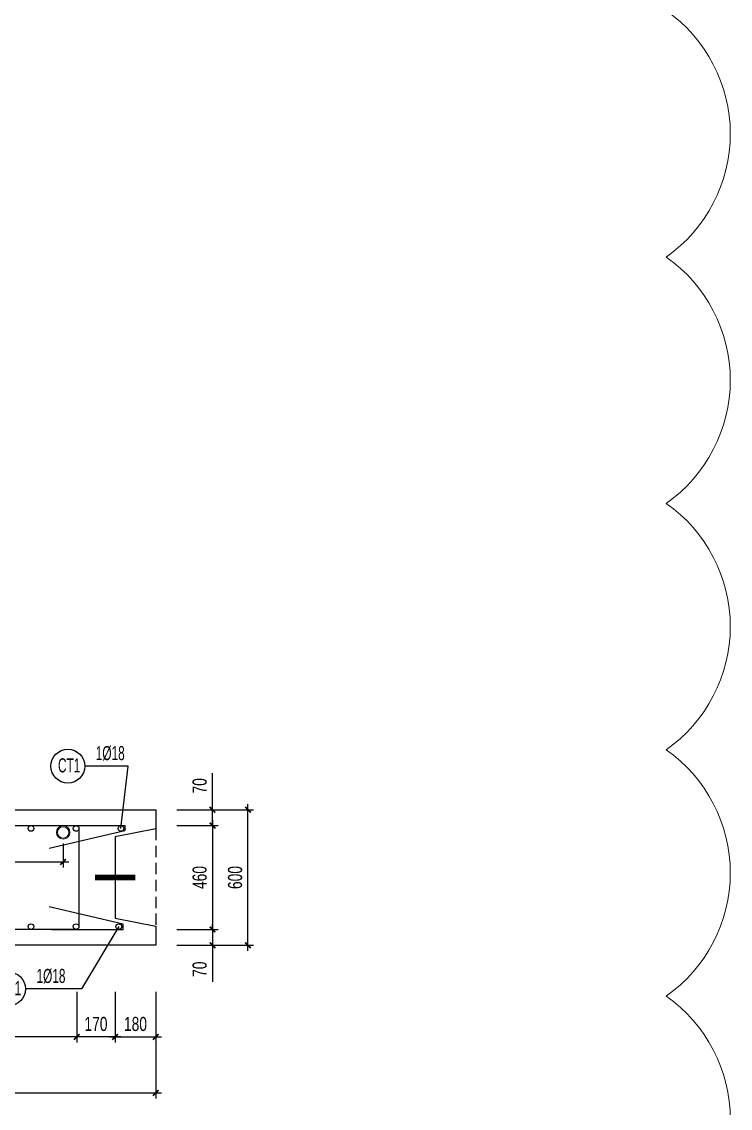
# Model space of a CAD drawing. Header units: millimetres. Extents: x -147841 to 368790, y -162721 to 84261.
# Drawn here: x 285769 to 288908, y -111728 to -106917 of the extents above; entities that cross this region are included whole.
import ezdxf
from ezdxf.enums import TextEntityAlignment as Align

# ---------------------------------------------------------------- set-up
doc = ezdxf.new("R2010")
doc.units = ezdxf.units.MM
doc.header["$LTSCALE"] = 1000
doc.header["$MEASUREMENT"] = 0
doc.header["$PDMODE"] = 1
doc.header["$PDSIZE"] = -10
doc.linetypes.add('DASHED', pattern=[0.75, 0.5, -0.25])
doc.layers.get('0').update_dxf_attribs({"linetype": 'CONTINUOUS', "lineweight": 18})
doc.layers.get('DEFPOINTS').update_dxf_attribs({"color": 5, "linetype": 'CONTINUOUS', "lineweight": 18})
doc.layers.add('0-THAY', color=7, linetype='CONTINUOUS', lineweight=18)
doc.layers.add('ccu11-Dim', color=8, linetype='CONTINUOUS', lineweight=18)
for name, color, linetype in [('ccu11-Khuat', 9, 'DASHED'), ('ccu11-Manh', 8, 'CONTINUOUS'), ('ccu11-Thep', 4, 'CONTINUOUS'), ('ccu11-Thepdai', 6, 'CONTINUOUS'), ('KC-Cotthep', 8, 'CONTINUOUS'), ('KC-Dim', 8, 'CONTINUOUS'), ('KC-Thay', 7, 'CONTINUOUS'), ('KC-Thep', 4, 'CONTINUOUS')]:
    doc.layers.add(name, color=color, linetype=linetype)
doc.styles.add('ARIAL', font='arial.ttf', dxfattribs={"width": 0.7})
doc.styles.add('ccu11-dim', font='vnsimli.shx', dxfattribs={"width": 0.65, "bigfont": 'bigfont.shx'})
doc.dimstyles.new('2.5-25', dxfattribs={"dimscale": 25, "dimtxt": 2.5, "dimasz": 1, "dimexe": 1, "dimexo": 2, "dimgap": 1, "dimtad": 1, "dimdec": 1, "dimrnd": 5, "dimdsep": 46, "dimtxsty": 'ARIAL', "dimblk": 'ARCHTICK', "dimcen": -1, "dimdle": 1, "dimclrd": 256, "dimclre": 256, "dimclrt": 3, "dimadec": 0, "dimazin": 2, "dimtfac": 0.1, "dimtdec": 1, "dimtmove": 0, "dimatfit": 1, "dimldrblk": 'ARCHTICK', "dimfxl": 1, "dimtvp": 0.833333, "dimtfill": 1, "dimtolj": 1, "dimtzin": 12, "dimarcsym": 0})
doc.dimstyles.new('ccu11-100x4', dxfattribs={"dimscale": 100, "dimtxt": 2.5, "dimasz": 1, "dimexe": 1, "dimexo": 2, "dimgap": 1, "dimtad": 1, "dimdec": 0, "dimlfac": 0.25, "dimdsep": 46, "dimtxsty": 'ccu11-dim', "dimblk": 'ARCHTICK', "dimcen": -1, "dimdle": 1, "dimclrd": 256, "dimclre": 256, "dimclrt": 31, "dimadec": 0, "dimazin": 2, "dimtfac": 0.1, "dimtdec": 0, "dimtmove": 0, "dimatfit": 1, "dimldrblk": 'ARCHTICK', "dimfxl": 1, "dimtvp": 0.833333, "dimtolj": 1, "dimtzin": 12, "dimarcsym": 0})

# ---------------------------------------------------------------- blocks, each defined once
blk = doc.blocks.new('_ARCHTICK')
at = {"color": 0, "linetype": 'ByBlock', "const_width": 0.3}
blk.add_lwpolyline([(-0.5, -0.5), (0.5, 0.5)], dxfattribs=at)
blk = doc.blocks.new('*D1193')
at = {"layer": 'DEFPOINTS', "color": 0, "linetype": 'ByBlock', "ltscale": 30, "transparency": 16777216}
for p in [(286182.7, -111163.4), (286362.7, -111163.4)]:
    blk.add_point(p, dxfattribs=at)
at = {"layer": 'KC-Dim', "linetype": 'ByBlock', "lineweight": -2, "ltscale": 30, "transparency": 16777216}
for p, q in [((286182.7, -111213.4), (286182.7, -111437.2)), ((286362.7, -111213.4), (286362.7, -111437.2)), ((286157.7, -111412.2), (286387.7, -111412.2))]:
    blk.add_line(p, q, dxfattribs=at)
at = {"layer": 'KC-Dim', "linetype": 'ByBlock', "lineweight": -2, "ltscale": 30, "transparency": 16777216, "xscale": 25, "yscale": 25, "zscale": 25, "rotation": 180}
blk.add_blockref('_ARCHTICK', (286182.7, -111412.2), dxfattribs=at)
at = {"layer": 'KC-Dim', "linetype": 'ByBlock', "lineweight": -2, "ltscale": 30, "transparency": 16777216, "xscale": 25, "yscale": 25, "zscale": 25}
blk.add_blockref('_ARCHTICK', (286362.7, -111412.2), dxfattribs=at)
at = {"layer": 'KC-Dim', "color": 3, "linetype": 'ByBlock', "ltscale": 30, "transparency": 16777216, "insert": (286272.7, -111355.3), "char_height": 62.5, "attachment_point": 5, "style": 'ARIAL', "bg_fill": 3, "box_fill_scale": 1.25, "bg_fill_color": 256, "bg_fill_true_color": 13158600, "bg_fill_transparency": 0}
blk.add_mtext('\\A1;180', dxfattribs=at)
at = {"layer": 'DEFPOINTS', "color": 0, "linetype": 'ByBlock', "ltscale": 30, "transparency": 16777216}
blk.add_point((286362.7, -111412.2), dxfattribs=at)
blk = doc.blocks.new('*D1194')
at = {"layer": 'DEFPOINTS', "color": 0, "linetype": 'ByBlock', "ltscale": 30, "transparency": 16777216}
for p in [(286012.7, -111163.4), (286182.7, -111163.4)]:
    blk.add_point(p, dxfattribs=at)
at = {"layer": 'KC-Dim', "linetype": 'ByBlock', "lineweight": -2, "ltscale": 30, "transparency": 16777216}
for p, q in [((286012.7, -111213.4), (286012.7, -111437.2)), ((286182.7, -111213.4), (286182.7, -111437.2)), ((286207.7, -111412.2), (285987.7, -111412.2))]:
    blk.add_line(p, q, dxfattribs=at)
at = {"layer": 'KC-Dim', "linetype": 'ByBlock', "lineweight": -2, "ltscale": 30, "transparency": 16777216, "xscale": 25, "yscale": 25, "zscale": 25, "rotation": 180}
blk.add_blockref('_ARCHTICK', (286012.7, -111412.2), dxfattribs=at)
at = {"layer": 'KC-Dim', "linetype": 'ByBlock', "lineweight": -2, "ltscale": 30, "transparency": 16777216, "xscale": 25, "yscale": 25, "zscale": 25}
blk.add_blockref('_ARCHTICK', (286182.7, -111412.2), dxfattribs=at)
at = {"layer": 'KC-Dim', "color": 3, "linetype": 'ByBlock', "ltscale": 30, "transparency": 16777216, "insert": (286097.7, -111355.3), "char_height": 62.5, "attachment_point": 5, "style": 'ARIAL', "bg_fill": 3, "box_fill_scale": 1.25, "bg_fill_color": 256, "bg_fill_true_color": 13158600, "bg_fill_transparency": 0}
blk.add_mtext('\\A1;170', dxfattribs=at)
at = {"layer": 'DEFPOINTS', "color": 0, "linetype": 'ByBlock', "ltscale": 30, "transparency": 16777216}
blk.add_point((286012.7, -111412.2), dxfattribs=at)
blk = doc.blocks.new('*D1195')
at = {"layer": 'DEFPOINTS', "color": 0, "linetype": 'ByBlock', "ltscale": 30, "transparency": 16777216}
for p in [(286406.2, -110406.5), (286771.2, -110406.5), (286406.2, -111006.5)]:
    blk.add_point(p, dxfattribs=at)
at = {"layer": 'KC-Dim', "linetype": 'ByBlock', "lineweight": -2, "ltscale": 30, "transparency": 16777216}
for p, q in [((286456.2, -110406.5), (286796.2, -110406.5)), ((286771.2, -111031.5), (286771.2, -110381.5)), ((286456.2, -111006.5), (286796.2, -111006.5))]:
    blk.add_line(p, q, dxfattribs=at)
at = {"layer": 'KC-Dim', "linetype": 'ByBlock', "lineweight": -2, "ltscale": 30, "transparency": 16777216, "xscale": 25, "yscale": 25, "zscale": 25}
for p, rotation in [((286771.2, -110406.5), 90), ((286771.2, -111006.5), 270)]:
    blk.add_blockref('_ARCHTICK', p, dxfattribs=dict(at, rotation=rotation))
at = {"layer": 'KC-Dim', "color": 3, "linetype": 'ByBlock', "ltscale": 30, "transparency": 16777216, "insert": (286714.3, -110706.5), "char_height": 62.5, "attachment_point": 5, "rotation": 90, "style": 'ARIAL', "bg_fill": 3, "box_fill_scale": 1.25, "bg_fill_color": 256, "bg_fill_true_color": 13158600, "bg_fill_transparency": 0}
blk.add_mtext('\\A1;600', dxfattribs=at)
blk = doc.blocks.new('*D1196')
at = {"layer": 'DEFPOINTS', "color": 0, "linetype": 'ByBlock', "ltscale": 30, "transparency": 16777216}
for p in [(286406.2, -110476.5), (286406.2, -110936.5), (286614.1, -110936.5)]:
    blk.add_point(p, dxfattribs=at)
at = {"layer": 'KC-Dim', "linetype": 'ByBlock', "lineweight": -2, "ltscale": 30, "transparency": 16777216}
for p, q in [((286614.1, -110451.5), (286614.1, -110961.5)), ((286456.2, -110476.5), (286639.1, -110476.5)), ((286456.2, -110936.5), (286639.1, -110936.5))]:
    blk.add_line(p, q, dxfattribs=at)
at = {"layer": 'KC-Dim', "linetype": 'ByBlock', "lineweight": -2, "ltscale": 30, "transparency": 16777216, "xscale": 25, "yscale": 25, "zscale": 25}
for p, rotation in [((286614.1, -110476.5), 90), ((286614.1, -110936.5), 270)]:
    blk.add_blockref('_ARCHTICK', p, dxfattribs=dict(at, rotation=rotation))
at = {"layer": 'KC-Dim', "color": 3, "linetype": 'ByBlock', "ltscale": 30, "transparency": 16777216, "insert": (286557.2, -110706.5), "char_height": 62.5, "attachment_point": 5, "rotation": 90, "style": 'ARIAL', "bg_fill": 3, "box_fill_scale": 1.25, "bg_fill_color": 256, "bg_fill_true_color": 13158600, "bg_fill_transparency": 0}
blk.add_mtext('\\A1;460', dxfattribs=at)
blk = doc.blocks.new('*D1197')
at = {"layer": 'DEFPOINTS', "color": 0, "linetype": 'ByBlock', "ltscale": 30, "transparency": 16777216}
for p in [(286406.2, -110406.5), (286614.1, -110406.5), (286406.2, -110476.5)]:
    blk.add_point(p, dxfattribs=at)
at = {"layer": 'KC-Dim', "linetype": 'ByBlock', "lineweight": -2, "ltscale": 30, "transparency": 16777216}
for p, q in [((286614.1, -110406.5), (286614.1, -110244.4)), ((286456.2, -110406.5), (286639.1, -110406.5)), ((286614.1, -110476.5), (286614.1, -110406.5)), ((286456.2, -110476.5), (286639.1, -110476.5)), ((286614.1, -110476.5), (286614.1, -110501.5))]:
    blk.add_line(p, q, dxfattribs=at)
at = {"layer": 'KC-Dim', "linetype": 'ByBlock', "lineweight": -2, "ltscale": 30, "transparency": 16777216, "xscale": 25, "yscale": 25, "zscale": 25}
for p, rotation in [((286614.1, -110406.5), 270), ((286614.1, -110476.5), 90)]:
    blk.add_blockref('_ARCHTICK', p, dxfattribs=dict(at, rotation=rotation))
at = {"layer": 'KC-Dim', "color": 3, "linetype": 'ByBlock', "ltscale": 30, "transparency": 16777216, "insert": (286557.2, -110300.5), "char_height": 62.5, "attachment_point": 5, "rotation": 90, "style": 'ARIAL', "bg_fill": 3, "box_fill_scale": 1.25, "bg_fill_color": 256, "bg_fill_true_color": 13158600, "bg_fill_transparency": 0}
blk.add_mtext('\\A1;70', dxfattribs=at)
blk = doc.blocks.new('*D1198')
at = {"layer": 'DEFPOINTS', "color": 0, "linetype": 'ByBlock', "ltscale": 30, "transparency": 16777216}
for p in [(286406.2, -110936.5), (286406.2, -111006.5), (286614.1, -111006.5)]:
    blk.add_point(p, dxfattribs=at)
at = {"layer": 'KC-Dim', "linetype": 'ByBlock', "lineweight": -2, "ltscale": 30, "transparency": 16777216}
for p, q in [((286456.2, -110936.5), (286639.1, -110936.5)), ((286614.1, -110936.5), (286614.1, -110911.5)), ((286614.1, -110936.5), (286614.1, -111006.5)), ((286456.2, -111006.5), (286639.1, -111006.5)), ((286614.1, -111006.5), (286614.1, -111168.7))]:
    blk.add_line(p, q, dxfattribs=at)
at = {"layer": 'KC-Dim', "linetype": 'ByBlock', "lineweight": -2, "ltscale": 30, "transparency": 16777216, "xscale": 25, "yscale": 25, "zscale": 25}
for p, rotation in [((286614.1, -110936.5), 270), ((286614.1, -111006.5), 90)]:
    blk.add_blockref('_ARCHTICK', p, dxfattribs=dict(at, rotation=rotation))
at = {"layer": 'KC-Dim', "color": 3, "linetype": 'ByBlock', "ltscale": 30, "transparency": 16777216, "insert": (286557.2, -111112.6), "char_height": 62.5, "attachment_point": 5, "rotation": 90, "style": 'ARIAL', "bg_fill": 3, "box_fill_scale": 1.25, "bg_fill_color": 256, "bg_fill_true_color": 13158600, "bg_fill_transparency": 0}
blk.add_mtext('\\A1;70', dxfattribs=at)
blk = doc.blocks.new('*D1199')
at = {"layer": 'DEFPOINTS', "color": 0, "linetype": 'ByBlock', "ltscale": 30, "transparency": 16777216}
for p in [(280832.7, -111163.4), (286012.7, -111163.4), (280832.7, -111412.2)]:
    blk.add_point(p, dxfattribs=at)
at = {"layer": 'KC-Dim', "linetype": 'ByBlock', "lineweight": -2, "ltscale": 30, "transparency": 16777216}
for p, q in [((280832.7, -111213.4), (280832.7, -111437.2)), ((286012.7, -111213.4), (286012.7, -111437.2)), ((286037.7, -111412.2), (280807.7, -111412.2))]:
    blk.add_line(p, q, dxfattribs=at)
at = {"layer": 'KC-Dim', "linetype": 'ByBlock', "lineweight": -2, "ltscale": 30, "transparency": 16777216, "xscale": 25, "yscale": 25, "zscale": 25, "rotation": 180}
blk.add_blockref('_ARCHTICK', (280832.7, -111412.2), dxfattribs=at)
at = {"layer": 'KC-Dim', "linetype": 'ByBlock', "lineweight": -2, "ltscale": 30, "transparency": 16777216, "xscale": 25, "yscale": 25, "zscale": 25}
blk.add_blockref('_ARCHTICK', (286012.7, -111412.2), dxfattribs=at)
at = {"layer": 'KC-Dim', "color": 3, "linetype": 'ByBlock', "ltscale": 30, "transparency": 16777216, "insert": (283422.7, -111355.3), "char_height": 62.5, "attachment_point": 5, "style": 'ARIAL', "bg_fill": 3, "box_fill_scale": 1.25, "bg_fill_color": 256, "bg_fill_true_color": 13158600, "bg_fill_transparency": 0}
blk.add_mtext('\\A1;5180', dxfattribs=at)
blk = doc.blocks.new('*D1200')
at = {"layer": 'DEFPOINTS', "color": 0, "linetype": 'ByBlock', "ltscale": 30, "transparency": 16777216}
for p in [(280762.7, -111163.4), (286362.7, -111163.4), (280762.7, -111660.7)]:
    blk.add_point(p, dxfattribs=at)
at = {"layer": 'KC-Dim', "linetype": 'ByBlock', "lineweight": -2, "ltscale": 30, "transparency": 16777216}
for p, q in [((280762.7, -111213.4), (280762.7, -111685.7)), ((286362.7, -111213.4), (286362.7, -111685.7)), ((286387.7, -111660.7), (280737.7, -111660.7))]:
    blk.add_line(p, q, dxfattribs=at)
at = {"layer": 'KC-Dim', "linetype": 'ByBlock', "lineweight": -2, "ltscale": 30, "transparency": 16777216, "xscale": 25, "yscale": 25, "zscale": 25, "rotation": 180}
blk.add_blockref('_ARCHTICK', (280762.7, -111660.7), dxfattribs=at)
at = {"layer": 'KC-Dim', "linetype": 'ByBlock', "lineweight": -2, "ltscale": 30, "transparency": 16777216, "xscale": 25, "yscale": 25, "zscale": 25}
blk.add_blockref('_ARCHTICK', (286362.7, -111660.7), dxfattribs=at)
at = {"layer": 'KC-Dim', "color": 3, "linetype": 'ByBlock', "ltscale": 30, "transparency": 16777216, "insert": (283562.7, -111603.8), "char_height": 62.5, "attachment_point": 5, "style": 'ARIAL', "bg_fill": 3, "box_fill_scale": 1.25, "bg_fill_color": 256, "bg_fill_true_color": 13158600, "bg_fill_transparency": 0}
blk.add_mtext('\\A1;5600', dxfattribs=at)
blk = doc.blocks.new('att_thep_2')
blk.add_circle((-300, 0), 300)
at = {"color": 3, "style": 'ARIAL', "width": 0.6}
blk.add_attdef('DK', text='', height=250, dxfattribs=at).set_placement((467, 105), align=Align.CENTER)
at = {"color": 31, "style": 'ARIAL', "width": 0.6}
blk.add_attdef('SH', text='', height=250, dxfattribs=at).set_placement((-281, -111), align=Align.CENTER)
at = {"color": 2, "style": 'ARIAL', "width": 0.6}
blk.add_attdef('KC', text='', height=250, dxfattribs=at).set_placement((472, -355), align=Align.CENTER)
blk = doc.blocks.new('A$C260038B3')
at = {"layer": '0-THAY', "linetype": 'Continuous'}
for radius in [120, 100]:
    blk.add_circle((0, 0), radius, dxfattribs=at)
blk = doc.blocks.new('*D1210')
at = {"layer": 'DEFPOINTS', "color": 0, "linetype": 'ByBlock', "ltscale": 30, "transparency": 16777216}
for p in [(284752.2, -110506.5), (285952.2, -110506.5), (285952.2, -110637.5)]:
    blk.add_point(p, dxfattribs=at)
at = {"layer": 'KC-Dim', "linetype": 'ByBlock', "lineweight": -2, "ltscale": 30, "transparency": 16777216}
for p, q in [((284752.2, -110556.5), (284752.2, -110662.5)), ((285952.2, -110556.5), (285952.2, -110662.5)), ((284727.2, -110637.5), (285977.2, -110637.5))]:
    blk.add_line(p, q, dxfattribs=at)
at = {"layer": 'KC-Dim', "linetype": 'ByBlock', "lineweight": -2, "ltscale": 30, "transparency": 16777216, "xscale": 25, "yscale": 25, "zscale": 25, "rotation": 180}
blk.add_blockref('_ARCHTICK', (284752.2, -110637.5), dxfattribs=at)
at = {"layer": 'KC-Dim', "linetype": 'ByBlock', "lineweight": -2, "ltscale": 30, "transparency": 16777216, "xscale": 25, "yscale": 25, "zscale": 25}
blk.add_blockref('_ARCHTICK', (285952.2, -110637.5), dxfattribs=at)
at = {"layer": 'KC-Dim', "color": 3, "linetype": 'ByBlock', "ltscale": 30, "transparency": 16777216, "insert": (285352.2, -110580.6), "char_height": 62.5, "attachment_point": 5, "style": 'ARIAL', "bg_fill": 3, "box_fill_scale": 1.25, "bg_fill_color": 256, "bg_fill_true_color": 13158600, "bg_fill_transparency": 0}
blk.add_mtext('\\A1;1200', dxfattribs=at)
blk = doc.blocks.new('*U1179')
at = {"layer": 'ccu11-Thep'}
blk.add_circle((0, 0), 12.5, dxfattribs=at)
blk = doc.blocks.new('*U1180')
at = {"layer": 'KC-Thep', "color": 0, "linetype": 'ByBlock', "lineweight": -2, "transparency": 16777216}
for p in [(-5000, 0), (-4800, 0), (-4600, 0), (-4400, 0), (-4200, 0), (-4000, 0), (-3800, 0), (-3600, 0), (-3400, 0), (-3200, 0), (-3000, 0), (-2800, 0), (-2600, 0), (-2400, 0), (-2200, 0), (-2000, 0), (-1800, 0), (-1600, 0), (-1400, 0), (-1200, 0), (-1000, 0), (-800, 0), (-600, 0), (-400, 0), (-200, 0), (0, 0)]:
    blk.add_blockref('*U1179', p, dxfattribs=at)
blk = doc.blocks.new('*U1181')
at = {"layer": 'ccu11-Thep'}
blk.add_circle((0, 0), 12.5, dxfattribs=at)
blk = doc.blocks.new('*U1182')
at = {"layer": 'KC-Thep', "color": 0, "linetype": 'ByBlock', "lineweight": -2, "transparency": 16777216}
for p in [(-5000, 0), (-4800, 0), (-4600, 0), (-4400, 0), (-4200, 0), (-4000, 0), (-3800, 0), (-3600, 0), (-3400, 0), (-3200, 0), (-3000, 0), (-2800, 0), (-2600, 0), (-2400, 0), (-2200, 0), (-2000, 0), (-1800, 0), (-1600, 0), (-1400, 0), (-1200, 0), (-1000, 0), (-800, 0), (-600, 0), (-400, 0), (-200, 0), (0, 0)]:
    blk.add_blockref('*U1181', p, dxfattribs=at)

msp = doc.modelspace()

# ---------------------------------------------------------------- linework, layer by layer
at = {"layer": 'ccu11-Khuat', "ltscale": 0.1}
msp.add_line((286362.66, -110491.54), (286362.66, -110921.54), dxfattribs=at)
at = {"layer": 'ccu11-Thep', "const_width": 25}
msp.add_lwpolyline([(286092.66, -110706.54), (286272.66, -110706.54)], dxfattribs=at)
at = {"layer": 'ccu11-Thep'}
for centre in [(286208.37, -110489.04), (286198.83, -110924.04)]:
    msp.add_circle(centre, 12.5, dxfattribs=at)
at = {"layer": 'ccu11-Thepdai'}
msp.add_lwpolyline([(286009.7, -110936.54), (283209.7, -110936.54, -0.4142136), (283197.2, -110924.04), (283197.2, -110489.04, -0.4142136), (283209.7, -110476.54), (286009.7, -110476.54, -0.4142136), (286022.2, -110489.04), (286022.2, -110924.04, -0.4142136)], format="xyb", close=True, dxfattribs=at)
at = {"layer": 'ccu11-Thepdai', "flags": 128}
for points in [[(285981.61, -110476.54), (286225.52, -110476.54), (286225.52, -110500.19), (285889.89, -110577.4)], [(285901.11, -110936.54), (286218.78, -110936.54), (286218.78, -110913.33), (285889.89, -110835.68)]]:
    msp.add_lwpolyline(points, dxfattribs=at)
at = {"layer": 'DEFPOINTS', "color": 1, "flags": 128}
msp.add_lwpolyline([(288624.21, -101413.01, -0.5205671), (288624.21, -102503.97, -0.5205671), (288624.21, -103594.94, -0.5205671), (288624.21, -104685.9, -0.5205671), (288624.21, -105776.86, -0.5205671), (288624.21, -106867.83, -0.5205671), (288624.21, -107958.79, -0.5205671), (288624.21, -109049.75, -0.5205671), (288624.21, -110140.71, -0.5205671), (288624.21, -111231.68, -0.5205671), (288624.21, -112322.64, -0.5205671), (288624.21, -113413.6, -0.5205671), (288624.21, -114504.57, -0.5205671), (288624.21, -115595.53, -0.5205671), (287992.5, -116054.78, -0.5205671), (286901.54, -116054.78, -0.5205671), (285810.58, -116054.78, -0.5205671), (284719.61, -116054.78, -0.5205671), (283628.65, -116054.78, -0.5205671), (282537.69, -116054.78, -0.5205671), (281446.73, -116054.78, -0.5205671), (280355.76, -116054.78, -0.5205671), (279264.8, -116054.78, -0.5205671)], format="xyb", dxfattribs=at)
at = {"layer": 'DEFPOINTS', "ltscale": 3000}
msp.add_circle((283195, -104013.22), 3488.53, dxfattribs=at)
at = {"layer": 'KC-Thay', "flags": 128}
msp.add_lwpolyline([(286362.66, -110921.54), (286362.66, -111006.54), (280762.66, -111006.54), (280762.66, -110921.54), (280582.66, -110886.54), (280582.66, -110526.54), (280762.66, -110491.54), (280762.66, -110406.54), (283562.66, -110406.54), (284287.36, -107701.91), (284369.46, -107723.91), (284356.68, -107906.83), (284704.42, -108000.01), (284784.81, -107835.2), (284866.92, -107857.2), (284183.82, -110406.54), (286362.66, -110406.54), (286362.66, -110491.54), (286182.66, -110526.54), (286182.66, -110886.54)], close=True, dxfattribs=at)

# ---------------------------------------------------------------- block references
at = {"layer": 'ccu11-Dim', "ltscale": 3000, "extrusion": (0, 0, -1), "xscale": 0.25, "yscale": 0.25, "zscale": -0.25}
msp.add_blockref('A$C260038B3', (-285952.19, -110506.53), dxfattribs=at)
at = {"layer": 'KC-Cotthep'}
ref = msp.add_blockref('att_thep_2', (286048.05, -110213.17), dxfattribs=dict(at, xscale=0.25, yscale=0.25, zscale=0.25))
ref.add_attrib('DK', '1%%C18', dxfattribs={"layer": '0', "color": 15, "height": 62.5, "style": 'ARIAL', "width": 0.6}).set_placement((286160.91, -110186.81), align=Align.CENTER)
ref.add_attrib('SH', 'CT1', dxfattribs={"layer": '0', "color": 31, "height": 62.5, "style": 'ARIAL', "width": 0.6}).set_placement((285979.03, -110241.04), align=Align.CENTER)
at = {"layer": 'KC-Thep'}
msp.add_blockref('*U1180', (286009.7, -110924.04), dxfattribs=at)

# ---------------------------------------------------------------- leaders
at = {"layer": 'ccu11-Manh', "ltscale": 10}
msp.add_leader([(286208.37, -110489.04), (286239.86, -110213.17), (286048.01, -110213.17)], dimstyle='ccu11-100x4', override={"dimgap": 1, "dimtad": 0, "dimldrblk": 'None'}, dxfattribs=at)

# ---------------------------------------------------------------- next in the draw order: dimensions: what is measured, and where the dimension line sits
at = {"layer": 'KC-Dim', "linetype": 'ByBlock', "ltscale": 30}
dim = msp.add_linear_dim(base=(286771.24, -110406.54), p1=(286406.24, -111006.54), p2=(286406.24, -110406.54), angle=90, dimstyle='2.5-25', dxfattribs=at)
dim.commit()
dim.dimension.update_dxf_attribs({"geometry": '*D1195', "text_midpoint": (286714.33, -110706.54)})
dim = msp.add_linear_dim(base=(285952.19, -110637.46), p1=(284752.19, -110506.53), p2=(285952.19, -110506.53), dimstyle='2.5-25', dxfattribs=at)
dim.commit()
dim.dimension.update_dxf_attribs({"geometry": '*D1210', "text_midpoint": (285352.19, -110580.55)})
dim = msp.add_linear_dim(base=(286362.66, -111412.16), p1=(286182.66, -111163.44), p2=(286362.66, -111163.44), dimstyle='2.5-25', dxfattribs=at)
dim.commit()
dim.dimension.update_dxf_attribs({"geometry": '*D1193', "text_midpoint": (286272.66, -111412.16), "dimtype": 160})

# ---------------------------------------------------------------- next in the draw order: block references
at = {"layer": 'KC-Thep'}
msp.add_blockref('*U1182', (286009.7, -110489.04), dxfattribs=at)

# ---------------------------------------------------------------- next in the draw order: dimensions: what is measured, and where the dimension line sits
at = {"layer": 'KC-Dim', "linetype": 'ByBlock', "ltscale": 30}
dim = msp.add_linear_dim(base=(286614.09, -110936.54), p1=(286406.24, -110476.54), p2=(286406.24, -110936.54), angle=90, dimstyle='2.5-25', dxfattribs=at)
dim.commit()
dim.dimension.update_dxf_attribs({"geometry": '*D1196', "text_midpoint": (286557.18, -110706.54)})
dim = msp.add_linear_dim(base=(286012.66, -111412.16), p1=(286182.66, -111163.44), p2=(286012.66, -111163.44), angle=180, dimstyle='2.5-25', dxfattribs=at)
dim.commit()
dim.dimension.update_dxf_attribs({"geometry": '*D1194', "text_midpoint": (286097.66, -111412.16), "dimtype": 160})

# ---------------------------------------------------------------- next in the draw order: dimensions: what is measured, and where the dimension line sits
for base, p1, p2, angle, picture, middle in [((286614.09, -110406.54), (286406.24, -110476.54), (286406.24, -110406.54), 90, '*D1197', (286557.18, -110300.46)), ((286614.09, -111006.54), (286406.24, -110936.54), (286406.24, -111006.54), 90, '*D1198', (286557.18, -111112.62)), ((280832.66, -111412.16), (286012.66, -111163.44), (280832.66, -111163.44), 180, '*D1199', (283422.66, -111355.25))]:
    dim = msp.add_linear_dim(base=base, p1=p1, p2=p2, angle=angle, dimstyle='2.5-25', dxfattribs=at)
    dim.commit()
    dim.dimension.update_dxf_attribs({"geometry": picture, "text_midpoint": middle})

# ---------------------------------------------------------------- next in the draw order: dimensions: what is measured, and where the dimension line sits
dim = msp.add_linear_dim(base=(280762.66, -111660.71), p1=(286362.66, -111163.44), p2=(280762.66, -111163.44), angle=180, dimstyle='2.5-25', dxfattribs=at)
dim.commit()
dim.dimension.update_dxf_attribs({"geometry": '*D1200', "text_midpoint": (283562.66, -111603.8)})

# ---------------------------------------------------------------- next in the draw order: block references
at = {"layer": 'KC-Cotthep'}
ref = msp.add_blockref('att_thep_2', (285785.55, -111199.91), dxfattribs=dict(at, xscale=0.25, yscale=0.25, zscale=0.25))
ref.add_attrib('DK', '1%%C18', dxfattribs={"layer": '0', "color": 15, "height": 62.5, "style": 'ARIAL', "width": 0.6}).set_placement((285898.41, -111173.56), align=Align.CENTER)
ref.add_attrib('SH', 'CT1', dxfattribs={"layer": '0', "color": 31, "height": 62.5, "style": 'ARIAL', "width": 0.6}).set_placement((285716.53, -111227.78), align=Align.CENTER)

# ---------------------------------------------------------------- next in the draw order: leaders
at = {"layer": 'ccu11-Manh', "ltscale": 10}
msp.add_leader([(286198.83, -110924.04), (286033.19, -111199.91), (285785.58, -111199.91)], dimstyle='ccu11-100x4', override={"dimgap": 1, "dimtad": 0, "dimldrblk": 'None'}, dxfattribs=at)

doc.saveas('drawing.dxf')
